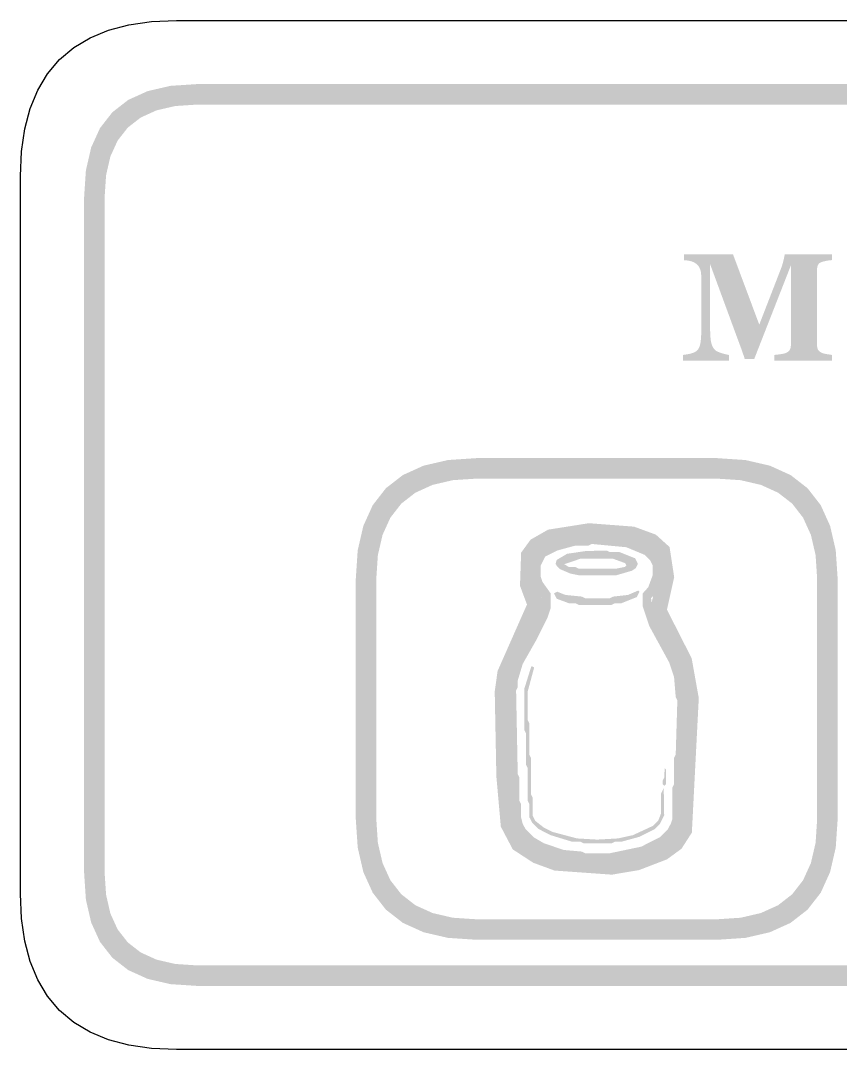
# Model space of a CAD drawing. Header units: millimetres. Extents: x 6 to 297, y 55 to 451.
# Drawn here: x 5.96 to 21.95, y 431.16 to 451.24 of the extents above; entities that cross this region are included whole.
import ezdxf

# ---------------------------------------------------------------- set-up
doc = ezdxf.new("R2010")
doc.units = ezdxf.units.MM
doc.layers.add('CUT', color=1, linetype='Continuous')
doc.layers.add('RASTER', color=7, linetype='Continuous')

msp = doc.modelspace()

# ---------------------------------------------------------------- hatches: boundary and pattern name
at = {"layer": 'RASTER'}
h = msp.add_hatch(color=7, dxfattribs=at)
h.paths.add_polyline_path([(7.2, 447.8), (7.234, 448.316), (7.337, 448.763), (7.509, 449.141), (7.75, 449.45), (8.059, 449.691), (8.438, 449.863), (8.884, 449.966), (9.4, 450), (66.6, 450), (67.116, 449.966), (67.563, 449.863), (67.941, 449.691), (68.25, 449.45), (68.491, 449.141), (68.663, 448.763), (68.766, 448.316), (68.8, 447.8), (68.8, 434.6), (68.766, 434.084), (68.663, 433.638), (68.491, 433.259), (68.25, 432.95), (67.941, 432.709), (67.563, 432.537), (67.116, 432.434), (66.6, 432.4), (9.4, 432.4), (8.884, 432.434), (8.438, 432.537), (8.059, 432.709), (7.75, 432.95), (7.509, 433.259), (7.337, 433.638), (7.234, 434.084), (7.2, 434.6)])
h.paths.add_polyline_path([(7.6, 447.8), (7.6, 434.6), (7.628, 434.178), (7.712, 433.813), (7.853, 433.503), (8.05, 433.25), (8.303, 433.053), (8.612, 432.912), (8.978, 432.828), (9.4, 432.8), (66.6, 432.8), (67.022, 432.828), (67.387, 432.912), (67.697, 433.053), (67.95, 433.25), (68.147, 433.503), (68.288, 433.813), (68.372, 434.178), (68.4, 434.6), (68.4, 447.8), (68.372, 448.222), (68.288, 448.588), (68.147, 448.897), (67.95, 449.15), (67.697, 449.347), (67.387, 449.488), (67.022, 449.572), (66.6, 449.6), (9.4, 449.6), (8.978, 449.572), (8.612, 449.488), (8.303, 449.347), (8.05, 449.15), (7.853, 448.897), (7.712, 448.588), (7.628, 448.222), (7.6, 447.8)], flags=0)
msp.add_hatch(color=7, dxfattribs=at).paths.add_polyline_path([(21.792, 444.6), (20.665, 444.6), (20.665, 444.714), (20.678, 444.715), (20.691, 444.717), (20.706, 444.718), (20.721, 444.72), (20.736, 444.722), (20.753, 444.724), (20.77, 444.726), (20.787, 444.729), (20.805, 444.731), (20.821, 444.734), (20.835, 444.737), (20.848, 444.74), (20.86, 444.742), (20.87, 444.745), (20.879, 444.748), (20.886, 444.751), (20.899, 444.757), (20.911, 444.763), (20.923, 444.77), (20.933, 444.777), (20.942, 444.785), (20.95, 444.793), (20.958, 444.802), (20.964, 444.811), (20.969, 444.821), (20.974, 444.831), (20.978, 444.842), (20.981, 444.854), (20.984, 444.867), (20.986, 444.88), (20.987, 444.893), (20.987, 444.908), (20.987, 446.46), (20.272, 444.634), (20.088, 444.634), (20.084, 444.647), (20.079, 444.664), (20.073, 444.683), (20.065, 444.706), (20.056, 444.731), (20.046, 444.76), (20.035, 444.791), (20.023, 444.826), (20.01, 444.861), (19.998, 444.894), (19.986, 444.925), (19.976, 444.955), (19.965, 444.983), (19.956, 445.009), (19.947, 445.033), (19.938, 445.056), (19.413, 446.484), (19.413, 445.22), (19.413, 445.176), (19.414, 445.134), (19.416, 445.096), (19.419, 445.06), (19.422, 445.027), (19.426, 444.996), (19.431, 444.968), (19.437, 444.944), (19.443, 444.921), (19.451, 444.899), (19.459, 444.88), (19.468, 444.862), (19.479, 444.845), (19.49, 444.83), (19.502, 444.817), (19.515, 444.805), (19.525, 444.797), (19.537, 444.79), (19.551, 444.782), (19.566, 444.775), (19.584, 444.768), (19.603, 444.761), (19.624, 444.753), (19.646, 444.746), (19.669, 444.74), (19.69, 444.734), (19.709, 444.729), (19.727, 444.725), (19.742, 444.721), (19.756, 444.718), (19.768, 444.716), (19.779, 444.714), (19.779, 444.6), (18.885, 444.6), (18.885, 444.714), (18.895, 444.716), (18.906, 444.717), (18.919, 444.719), (18.933, 444.721), (18.949, 444.724), (18.966, 444.727), (18.985, 444.73), (19.005, 444.734), (19.025, 444.738), (19.044, 444.743), (19.062, 444.749), (19.08, 444.755), (19.096, 444.762), (19.112, 444.77), (19.126, 444.778), (19.14, 444.787), (19.154, 444.799), (19.167, 444.812), (19.179, 444.826), (19.189, 444.843), (19.199, 444.861), (19.207, 444.881), (19.214, 444.902), (19.219, 444.926), (19.224, 444.952), (19.228, 444.98), (19.232, 445.011), (19.235, 445.044), (19.237, 445.08), (19.238, 445.119), (19.239, 445.16), (19.24, 445.204), (19.24, 446.233), (19.239, 446.256), (19.238, 446.278), (19.236, 446.299), (19.234, 446.319), (19.231, 446.338), (19.227, 446.356), (19.222, 446.373), (19.216, 446.389), (19.21, 446.404), (19.203, 446.419), (19.195, 446.432), (19.187, 446.445), (19.178, 446.457), (19.168, 446.468), (19.157, 446.479), (19.146, 446.488), (19.131, 446.499), (19.117, 446.509), (19.102, 446.518), (19.087, 446.526), (19.072, 446.532), (19.056, 446.538), (19.041, 446.543), (19.026, 446.547), (19.01, 446.55), (18.995, 446.553), (18.98, 446.555), (18.964, 446.558), (18.948, 446.56), (18.933, 446.562), (18.917, 446.563), (18.901, 446.564), (18.901, 446.679), (19.858, 446.679), (20.371, 445.306), (20.803, 446.421), (20.808, 446.437), (20.814, 446.453), (20.819, 446.47), (20.824, 446.488), (20.83, 446.507), (20.835, 446.526), (20.84, 446.546), (20.845, 446.567), (20.85, 446.588), (20.854, 446.606), (20.858, 446.623), (20.861, 446.638), (20.863, 446.651), (20.865, 446.662), (20.867, 446.671), (20.867, 446.679), (21.789, 446.679), (21.789, 446.564), (21.777, 446.564), (21.765, 446.563), (21.753, 446.561), (21.741, 446.56), (21.728, 446.558), (21.716, 446.557), (21.703, 446.555), (21.69, 446.553), (21.678, 446.55), (21.665, 446.548), (21.653, 446.545), (21.64, 446.542), (21.628, 446.539), (21.616, 446.536), (21.604, 446.533), (21.592, 446.529), (21.579, 446.524), (21.566, 446.518), (21.555, 446.512), (21.545, 446.505), (21.536, 446.497), (21.528, 446.488), (21.522, 446.479), (21.517, 446.469), (21.513, 446.459), (21.509, 446.448), (21.506, 446.437), (21.503, 446.426), (21.501, 446.414), (21.5, 446.403), (21.499, 446.391), (21.499, 446.378), (21.499, 444.906), (21.499, 444.893), (21.5, 444.881), (21.501, 444.869), (21.503, 444.858), (21.506, 444.847), (21.509, 444.837), (21.513, 444.827), (21.517, 444.818), (21.522, 444.809), (21.528, 444.8), (21.536, 444.792), (21.545, 444.784), (21.555, 444.776), (21.566, 444.769), (21.579, 444.762), (21.592, 444.755), (21.6, 444.752), (21.609, 444.749), (21.62, 444.746), (21.631, 444.742), (21.643, 444.739), (21.657, 444.736), (21.672, 444.733), (21.688, 444.73), (21.704, 444.728), (21.72, 444.725), (21.734, 444.723), (21.747, 444.72), (21.76, 444.719), (21.771, 444.717), (21.782, 444.715), (21.792, 444.714)])
h = msp.add_hatch(color=7, dxfattribs=at)
h.paths.add_polyline_path([(12.5, 440.35), (12.537, 440.901), (12.647, 441.378), (12.83, 441.782), (13.087, 442.113), (13.418, 442.37), (13.822, 442.553), (14.299, 442.663), (14.85, 442.7), (19.55, 442.7), (20.101, 442.663), (20.578, 442.553), (20.982, 442.37), (21.313, 442.113), (21.57, 441.782), (21.753, 441.378), (21.863, 440.901), (21.9, 440.35), (21.9, 435.65), (21.863, 435.099), (21.753, 434.622), (21.57, 434.218), (21.313, 433.888), (20.982, 433.63), (20.578, 433.447), (20.101, 433.337), (19.55, 433.3), (14.85, 433.3), (14.299, 433.337), (13.822, 433.447), (13.418, 433.63), (13.087, 433.888), (12.83, 434.218), (12.647, 434.622), (12.537, 435.099), (12.5, 435.65)])
h.paths.add_polyline_path([(12.9, 440.35), (12.9, 435.65), (12.93, 435.193), (13.022, 434.797), (13.174, 434.462), (13.388, 434.188), (13.662, 433.974), (13.997, 433.822), (14.393, 433.73), (14.85, 433.7), (19.55, 433.7), (20.007, 433.73), (20.403, 433.822), (20.738, 433.974), (21.013, 434.188), (21.226, 434.462), (21.378, 434.797), (21.47, 435.193), (21.5, 435.65), (21.5, 440.35), (21.47, 440.807), (21.378, 441.203), (21.226, 441.538), (21.013, 441.813), (20.738, 442.026), (20.403, 442.178), (20.007, 442.27), (19.55, 442.3), (14.85, 442.3), (14.393, 442.27), (13.997, 442.178), (13.662, 442.026), (13.388, 441.813), (13.174, 441.538), (13.022, 441.203), (12.93, 440.807), (12.9, 440.35)], flags=0)
h = msp.add_hatch(color=7, dxfattribs=at)
h.paths.add_polyline_path([(17.046, 441.43), (17.928, 441.363), (18.354, 441.207), (18.621, 440.965), (18.711, 440.378), (18.57, 439.743), (19.052, 438.794), (19.191, 438.017), (19.056, 435.391), (18.853, 435.076), (18.571, 434.87), (18.026, 434.66), (17.497, 434.571), (16.376, 434.651), (15.962, 434.803), (15.562, 435.064), (15.329, 435.508), (15.242, 436.489), (15.21, 438.145), (15.266, 438.546), (15.839, 439.843), (15.703, 440.209), (15.725, 440.855), (15.909, 441.109), (16.25, 441.304)])
h.paths.add_polyline_path([(17.059, 441.108), (16.358, 440.997), (16.128, 440.865), (16.042, 440.746), (16.025, 440.262), (16.185, 439.832), (15.576, 438.457), (15.53, 438.126), (15.562, 436.507), (15.642, 435.6), (15.807, 435.286), (16.107, 435.091), (16.444, 434.967), (17.481, 434.893), (17.941, 434.971), (18.417, 435.153), (18.616, 435.3), (18.741, 435.492), (18.869, 437.997), (18.745, 438.691), (18.232, 439.701), (18.386, 440.389), (18.322, 440.804), (18.185, 440.928), (17.859, 441.047), (17.059, 441.108)], flags=0)
h = msp.add_hatch(color=7, dxfattribs=at)
h.paths.add_polyline_path([(16.856, 441.176), (17.521, 441.186), (17.585, 441.154), (17.714, 441.154), (18.067, 441.058), (18.301, 440.939), (18.366, 440.874), (18.452, 440.704), (18.484, 440.48), (18.452, 440.415), (18.452, 440.255), (18.366, 440.085), (18.26, 439.966), (18.292, 439.709), (18.475, 439.314), (18.838, 438.649), (18.934, 438.2), (18.934, 437.172), (18.902, 437.108), (18.902, 436.434), (18.87, 436.37), (18.87, 435.695), (18.838, 435.535), (18.751, 435.365), (18.526, 435.14), (18.067, 434.925), (17.65, 434.828), (17.425, 434.828), (17.361, 434.796), (17.039, 434.796), (16.975, 434.828), (16.558, 434.86), (16.237, 434.957), (15.874, 435.14), (15.681, 435.332), (15.595, 435.503), (15.53, 435.759), (15.498, 436.723), (15.466, 436.787), (15.466, 438.296), (15.595, 438.746), (16.076, 439.645), (16.14, 439.869), (16.131, 439.988), (16.034, 440.085), (15.948, 440.255), (15.916, 440.608), (16.034, 440.874), (16.163, 440.971), (16.526, 441.122)])
h.paths.add_polyline_path([(17.104, 441.025), (17.039, 440.993), (16.783, 440.993), (16.429, 440.897), (16.195, 440.778), (16.108, 440.608), (16.108, 440.383), (16.14, 440.287), (16.301, 440.062), (16.301, 439.773), (16.237, 439.58), (16.034, 439.173), (15.755, 438.681), (15.659, 438.36), (15.659, 438.232), (15.627, 438.168), (15.659, 436.53), (15.691, 436.466), (15.691, 436.016), (15.723, 435.952), (15.723, 435.695), (15.755, 435.567), (15.81, 435.461), (15.97, 435.3), (16.173, 435.182), (16.558, 435.053), (16.911, 435.021), (16.975, 434.989), (17.457, 434.989), (18.067, 435.117), (18.43, 435.3), (18.59, 435.461), (18.645, 435.567), (18.677, 435.663), (18.677, 436.273), (18.709, 436.337), (18.709, 436.851), (18.741, 436.915), (18.773, 437.975), (18.741, 438.039), (18.709, 438.425), (18.613, 438.714), (18.227, 439.42), (18.099, 439.805), (18.099, 440.062), (18.205, 440.181), (18.292, 440.415), (18.292, 440.608), (18.237, 440.714), (18.141, 440.81), (17.778, 440.961)], flags=0)
h.paths.add_polyline_path([(16.985, 440.887), (17.393, 440.897), (17.457, 440.865), (17.65, 440.865), (17.948, 440.746), (18.003, 440.64), (17.961, 440.553), (17.884, 440.502), (17.585, 440.415), (16.847, 440.415), (16.686, 440.447), (16.484, 440.534), (16.42, 440.598), (16.397, 440.64), (16.42, 440.714), (16.622, 440.833)], flags=0)
h.paths.add_polyline_path([(16.879, 440.736), (16.567, 440.63), (16.654, 440.576), (16.783, 440.576), (16.847, 440.544), (17.585, 440.544), (17.746, 440.576), (17.778, 440.608), (17.755, 440.65), (17.521, 440.736)], flags=0)
h.paths.add_polyline_path([(18.012, 440.117), (18.035, 440.094), (17.98, 439.988), (17.682, 439.869), (17.553, 439.869), (17.489, 439.837), (16.847, 439.837), (16.783, 439.869), (16.654, 439.869), (16.42, 439.956), (16.365, 440.062), (16.429, 440.094), (16.59, 440.03), (16.911, 439.998), (16.975, 439.966), (17.457, 439.966), (17.521, 439.998), (17.81, 440.03)], flags=0)
h.paths.add_polyline_path([(15.925, 438.64), (15.98, 438.617), (15.851, 438.136), (15.851, 437.59), (15.884, 437.525), (15.884, 436.915), (15.916, 436.851), (15.916, 436.145), (15.948, 436.081), (15.948, 435.727), (16.002, 435.621), (16.163, 435.493), (16.333, 435.406), (16.815, 435.278), (17.21, 435.255), (17.617, 435.278), (17.906, 435.342), (18.301, 435.525), (18.398, 435.621), (18.452, 435.759), (18.452, 436.145), (18.507, 436.264), (18.516, 435.727), (18.43, 435.557), (18.333, 435.461), (18.035, 435.31), (17.682, 435.214), (17.553, 435.214), (17.489, 435.182), (16.943, 435.182), (16.879, 435.214), (16.718, 435.214), (16.301, 435.342), (16.067, 435.461), (15.938, 435.589), (15.884, 435.695), (15.884, 435.952), (15.851, 436.016), (15.851, 436.659), (15.819, 436.723), (15.819, 437.333), (15.787, 437.397), (15.787, 438.2)], flags=0)
h.paths.add_polyline_path([(18.526, 436.649), (18.549, 436.626), (18.549, 436.337), (18.516, 436.305), (18.484, 436.337), (18.484, 436.402), (18.516, 436.466)], flags=0)

# ---------------------------------------------------------------- linework, layer by layer
at = {"layer": 'CUT'}
msp.add_lwpolyline([(67.001, 431.16), (8.999, 431.16), (8.517, 431.181), (8.075, 431.244), (7.675, 431.349), (7.315, 431.497), (6.997, 431.688), (6.722, 431.922), (6.488, 432.197), (6.297, 432.515), (6.149, 432.875), (6.044, 433.275), (5.981, 433.717), (5.96, 434.199), (5.96, 448.201), (5.981, 448.683), (6.044, 449.125), (6.149, 449.525), (6.297, 449.885), (6.488, 450.203), (6.722, 450.478), (6.997, 450.712), (7.315, 450.903), (7.675, 451.051), (8.075, 451.156), (8.517, 451.219), (8.999, 451.24), (67.001, 451.24)], dxfattribs=at)

doc.saveas('drawing.dxf')
